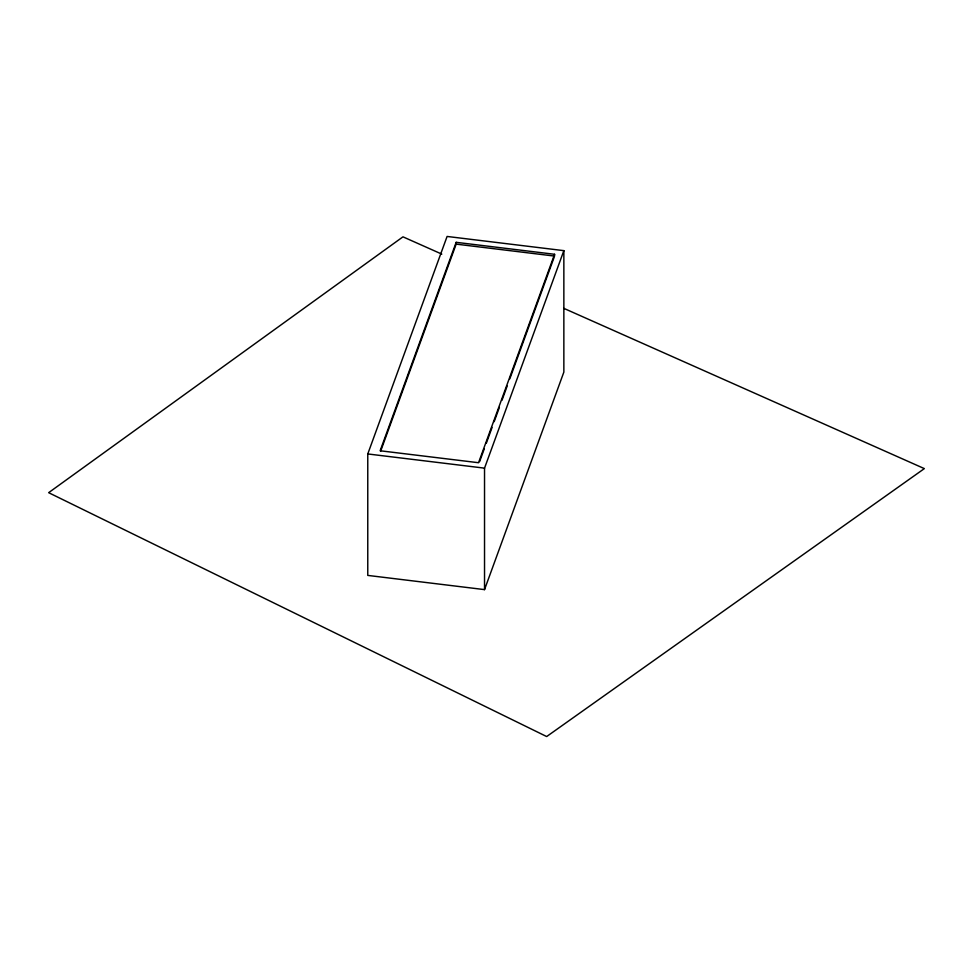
<?xml version="1.0" encoding="UTF-8"?>
<svg xmlns="http://www.w3.org/2000/svg" width="973" height="973" viewBox="0 0 973 973"><rect width="100%" height="100%" fill="white"/><g stroke="black" fill="none" stroke-linecap="round" stroke-linejoin="round"><path stroke-width="1.46" d="M367.77 453.953L447.094 236.451L563.854 250.645L563.854 372.1L484.53 589.614L367.77 575.408L367.77 453.953L484.53 468.147L563.854 250.645M456.167 242.326L380.139 450.767L478.546 462.722L554.574 254.294L456.167 242.326L456.167 244.126L380.662 451.131M479.592 461.664L484.274 448.808M486.366 443.104L492.095 427.402M494.175 421.686L499.38 407.407M501.983 400.28L507.188 386.001M509.791 378.862L554.051 257.517M456.167 244.126L554.574 256.081L554.574 254.294M441.791 254.099L402.968 236.84L48.65 492.679L546.668 736.549L924.35 468.609L563.817 308.344M484.53 468.147L484.53 589.614"/></g></svg>
